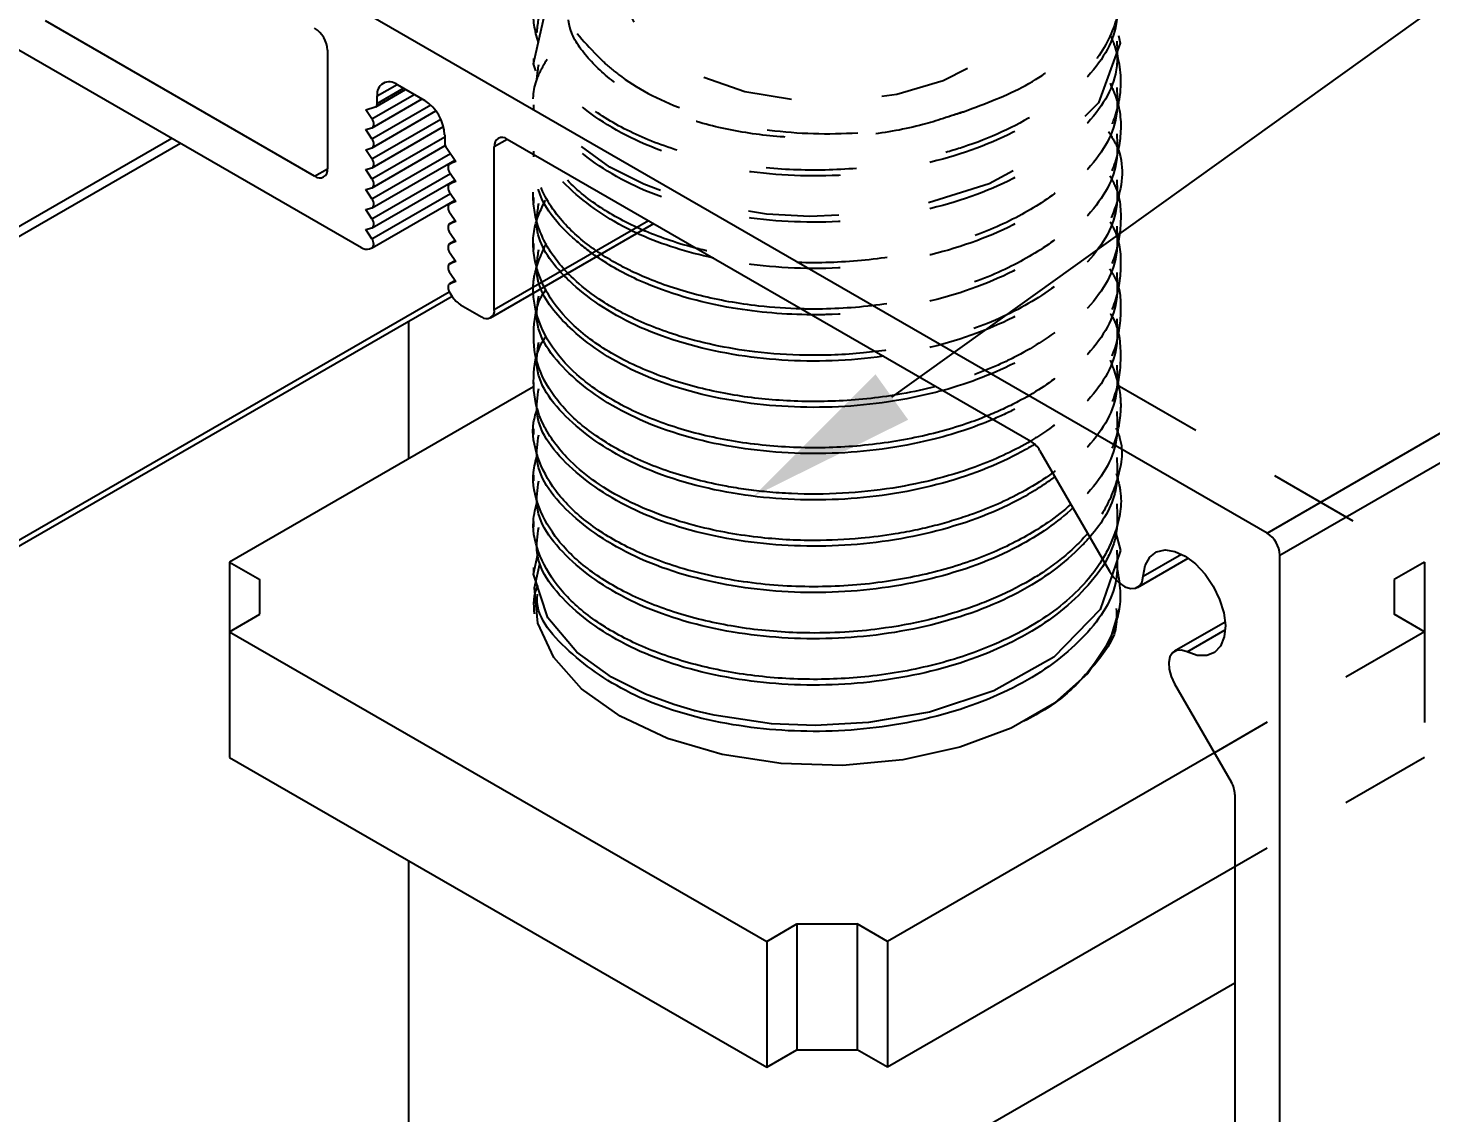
# Model space of a CAD drawing. Extents: x 0 to 7.2, y -18.1 to 0.
# Drawn here: x 1.073 to 2.619, y -15.406 to -14.21 of the extents above; entities that cross this region are included whole.
import ezdxf
from ezdxf import colors
from ezdxf.entities.mleader import LeaderData, LeaderLine
from ezdxf.math import Vec2, Vec3

# ---------------------------------------------------------------- set-up
doc = ezdxf.new("R2010")
doc.units = 0
doc.header["$LTSCALE"] = 0.5
doc.header["$MEASUREMENT"] = 0
doc.linetypes.add('HIDDEN2', pattern=[0.1875, 0.125, -0.0625])
doc.layers.add('CUST DWG', color=60, linetype='CONTINUOUS', lineweight=20)
doc.layers.add('Hardware', color=242, linetype='CONTINUOUS')
doc.layers.add('Housing', color=150, linetype='CONTINUOUS')
doc.styles.add('LSAD_Standard', font='arial.ttf')

msp = doc.modelspace()

# ---------------------------------------------------------------- linework, layer by layer
at = {"layer": 'Hardware', "transparency": 16777216}
for p, q in [((1.6301, -14.2435), (1.6301, -14.2499)), ((1.6301, -14.2944), (1.6301, -14.3009)), ((1.6301, -14.3455), (1.6301, -14.3519)), ((1.6301, -14.3966), (1.6301, -14.403)), ((1.6301, -14.5497), (1.6301, -14.5561)), ((1.6301, -14.6055), (1.2953, -14.7987)), ((1.6301, -14.6008), (1.6301, -14.6071)), ((1.6301, -14.6518), (1.6301, -14.6582)), ((1.6301, -14.7029), (1.6301, -14.7092)), ((1.6301, -14.7539), (1.6301, -14.7603)), ((1.2953, -14.7987), (1.3286, -14.8179)), ((1.2953, -14.7987), (1.2953, -14.8755)), ((1.6301, -14.8049), (1.6301, -14.8113)), ((1.3286, -14.8563), (1.3286, -14.8179)), ((1.2953, -14.8755), (1.3286, -14.8563)), ((1.2953, -14.8755), (1.8871, -15.217)), ((1.2953, -14.8755), (1.2953, -15.0143)), ((2.3804, -15.009), (2.0201, -15.217)), ((1.2953, -15.0143), (1.8871, -15.3558)), ((2.4031, -15.1348), (2.0201, -15.3558)), ((1.8871, -15.217), (1.9203, -15.1978)), ((1.9203, -15.1978), (1.9868, -15.1978)), ((1.9203, -15.1978), (1.9203, -15.3366)), ((2.0201, -15.217), (1.9868, -15.1978)), ((1.9868, -15.1978), (1.9868, -15.3366)), ((1.8871, -15.217), (1.8871, -15.3558)), ((2.0201, -15.217), (2.0201, -15.3558)), ((1.8871, -15.3558), (1.9203, -15.3366)), ((1.9203, -15.3366), (1.9868, -15.3366)), ((2.0201, -15.3558), (1.9868, -15.3366))]:
    msp.add_line(p, q, dxfattribs=at)
at = {"layer": 'Hardware', "linetype": 'HIDDEN2', "transparency": 16777216}
for p, q in [((1.6301, -14.4476), (1.6301, -14.454)), ((2.2733, -14.6033), (2.6118, -14.7987)), ((2.6118, -14.7987), (2.5786, -14.8179)), ((2.6118, -14.7987), (2.6118, -14.8755)), ((2.5786, -14.8179), (2.5786, -14.8563)), ((2.6118, -14.8755), (2.5786, -14.8563)), ((2.6118, -14.8755), (2.3804, -15.009)), ((2.6118, -14.8755), (2.6118, -15.0143)), ((2.6118, -15.0143), (2.4031, -15.1348))]:
    msp.add_line(p, q, dxfattribs=at)
at = {"layer": 'Hardware', "linetype": 'HIDDEN2', "transparency": 16777216, "flags": 128}
for points in [[(2.1144, -14.0664), (2.0694, -14.0462), (2.017, -14.0332), (1.9607, -14.028), (1.9039, -14.0311), (1.8503, -14.0423), (1.8031, -14.0608), (1.7654, -14.0854), (1.7395, -14.1148), (1.7271, -14.1469), (1.7289, -14.1798), (1.7448, -14.2114), (1.7738, -14.2397), (1.8141, -14.263), (1.8632, -14.2798), (1.918, -14.2889), (1.975, -14.29), (2.0306, -14.2828), (2.0814, -14.2678), (2.1242, -14.2461), (2.1563, -14.2189), (2.1756, -14.1879), (2.181, -14.1551), (2.172, -14.1226), (2.1494, -14.0924), (2.1144, -14.0664)], [(2.2747, -14.2182), (2.2767, -14.2267), (2.2526, -14.2924), (2.1999, -14.3447), (2.1323, -14.3816), (2.0608, -14.4041), (1.9933, -14.415), (1.9347, -14.4176), (1.887, -14.4151), (1.826, -14.4056), (1.8113, -14.4021), (1.8077, -14.4012), (1.8068, -14.4009), (1.8066, -14.4009), (1.8065, -14.4009), (1.8065, -14.4009), (1.8065, -14.4009), (1.8065, -14.4009), (1.8065, -14.4009), (1.8065, -14.4009), (1.7834, -14.394), (1.7517, -14.3821), (1.7143, -14.3632), (1.6763, -14.3353), (1.6451, -14.2973), (1.6302, -14.2493), (1.6426, -14.1942), (1.6546, -14.1753), (1.6603, -14.1689)], [(2.2716, -14.7655), (2.2769, -14.7859), (2.2676, -14.8128)]]:
    msp.add_lwpolyline(points, dxfattribs=at)
at = {"layer": 'Hardware', "transparency": 16777216, "flags": 128}
for points in [[(2.2676, -14.8128), (2.2544, -14.8511), (2.2035, -14.9035), (2.1373, -14.9409), (2.0666, -14.9642), (1.9994, -14.9758), (1.9406, -14.979), (1.8923, -14.977), (1.8291, -14.9677), (1.8132, -14.964), (1.8088, -14.9629), (1.8075, -14.9626), (1.8071, -14.9625), (1.8069, -14.9624), (1.8069, -14.9624), (1.8069, -14.9624), (1.8069, -14.9624), (1.8068, -14.9624), (1.8068, -14.9624), (1.8068, -14.9624), (1.8068, -14.9624), (1.8068, -14.9624), (1.7848, -14.9559), (1.7536, -14.9444), (1.7163, -14.9258), (1.6779, -14.8982), (1.646, -14.8603), (1.6303, -14.8121), (1.635, -14.79)], [(2.2754, -14.8503), (2.2652, -14.8853), (2.241, -14.9216), (2.2043, -14.9542), (2.1566, -14.9818), (2.1, -15.003), (2.0371, -15.0169), (1.9705, -15.023), (1.9031, -15.021), (1.838, -15.0109), (1.7779, -14.9932), (1.7255, -14.9687), (1.683, -14.9385), (1.6524, -14.9038), (1.6349, -14.8662), (1.6314, -14.8273), (1.6372, -14.8006)]]:
    msp.add_lwpolyline(points, dxfattribs=at)
at = {"layer": 'Hardware', "linetype": 'HIDDEN2', "transparency": 16777216}
for points, knots in [([(1.9017, -13.975), (1.8748, -13.9796), (1.8136, -13.9902), (1.733, -14.0263), (1.6734, -14.0781), (1.6491, -14.1376), (1.658, -14.1968), (1.6905, -14.2301), (1.7061, -14.2461)], [0, 0, 0, 0, 0.14002, 0.319141, 0.498481, 0.670573, 0.842177, 1, 1, 1, 1]), ([(2.1445, -14.0085), (2.1528, -14.0125), (2.1671, -14.0194), (2.1967, -14.0369), (2.2259, -14.0595), (2.2529, -14.0908), (2.271, -14.1237), (2.2796, -14.1634), (2.2729, -14.2089), (2.2448, -14.2573), (2.1908, -14.3043), (2.1287, -14.3339), (2.0759, -14.3498), (2.0407, -14.3577), (1.9934, -14.3649), (1.9338, -14.368), (1.8646, -14.363), (1.7994, -14.3495), (1.7415, -14.3283), (1.6934, -14.3006), (1.6573, -14.2675), (1.6351, -14.2308), (1.6273, -14.1922), (1.636, -14.154), (1.6493, -14.1269), (1.6633, -14.1145), (1.665, -14.1129)], [0, 0, 0, 0, 0.021285, 0.036991, 0.084082, 0.116878, 0.155811, 0.200874, 0.252058, 0.309353, 0.372747, 0.442229, 0.466842, 0.492139, 0.518118, 0.565622, 0.613126, 0.660631, 0.708135, 0.75564, 0.803144, 0.850648, 0.898153, 0.945657, 0.993162, 1, 1, 1, 1]), ([(2.1041, -14.3021), (2.128, -14.2932), (2.1757, -14.2754), (2.2301, -14.2326), (2.2626, -14.1799), (2.2627, -14.1201), (2.2294, -14.0627), (2.1817, -14.0269), (2.1497, -14.0112), (2.1445, -14.0086)], [0, 0, 0, 0, 0.141168, 0.2822, 0.449981, 0.617676, 0.79027, 0.965597, 1, 1, 1, 1]), ([(2.2729, -14.1732), (2.2734, -14.1854), (2.2749, -14.2193), (2.238, -14.2728), (2.168, -14.3251), (2.0705, -14.3612), (1.9594, -14.3763), (1.8459, -14.3689), (1.7434, -14.3392), (1.6686, -14.2896), (1.6297, -14.2395), (1.6345, -14.2084), (1.636, -14.1989)], [0, 0, 0, 0, 0.059709, 0.16606, 0.274787, 0.385029, 0.494693, 0.603951, 0.71956, 0.833385, 0.949298, 1, 1, 1, 1]), ([(2.1041, -14.3021), (2.0893, -14.3072), (2.0561, -14.3186), (1.9991, -14.3288), (1.9365, -14.3324), (1.8745, -14.3281), (1.8159, -14.3163), (1.764, -14.2976), (1.7207, -14.2729), (1.6891, -14.2435), (1.6715, -14.2187), (1.6692, -14.2039), (1.6686, -14.2007)], [0, 0, 0, 0, 0.0883922, 0.1992441, 0.3076367, 0.4175182, 0.5288267, 0.6389464, 0.7472263, 0.8579245, 0.9691025, 1, 1, 1, 1]), ([(2.2659, -14.2185), (2.2664, -14.2195), (2.2688, -14.2247), (2.2762, -14.2462), (2.2789, -14.2744), (2.2722, -14.3048), (2.2612, -14.3321), (2.2383, -14.3647), (2.1977, -14.3995), (2.1458, -14.4286), (2.0849, -14.4506), (2.0178, -14.4646), (1.9478, -14.4701), (1.878, -14.4667), (1.8328, -14.4587), (1.8109, -14.4531), (1.8098, -14.4528)], [0, 0, 0, 0, 0.004228, 0.0224259, 0.091752, 0.1210571, 0.1503381, 0.2088155, 0.2672936, 0.3257723, 0.3843172, 0.4428619, 0.5014064, 0.5599505, 0.6184943, 0.6213324, 0.6213324, 0.6213324, 0.6213324]), ([(2.2729, -14.2243), (2.2734, -14.2364), (2.2749, -14.2703), (2.238, -14.3238), (2.168, -14.3761), (2.0705, -14.4123), (1.9594, -14.4273), (1.8459, -14.4199), (1.7434, -14.3902), (1.6686, -14.3407), (1.6297, -14.2906), (1.6345, -14.2594), (1.636, -14.25)], [0, 0, 0, 0, 0.0597086, 0.1660599, 0.2747875, 0.3850289, 0.4946932, 0.6039513, 0.71956, 0.8333848, 0.9492983, 1, 1, 1, 1]), ([(1.7504, -14.4326), (1.7334, -14.4252), (1.7011, -14.4079), (1.6633, -14.3763), (1.6381, -14.3401), (1.6283, -14.3019), (1.6304, -14.2691), (1.6414, -14.2505), (1.6451, -14.2442)], [0.6805516, 0.6805516, 0.6805516, 0.6805516, 0.7355811, 0.7941241, 0.8525948, 0.9110658, 0.9695371, 1, 1, 1, 1]), ([(1.7061, -14.2461), (1.7118, -14.2512), (1.7353, -14.2719), (1.7922, -14.3018), (1.8829, -14.3247), (1.9817, -14.3288), (2.0567, -14.3174), (2.0945, -14.3052), (2.1041, -14.3021)], [0, 0, 0, 0, 0.069066, 0.283713, 0.49836, 0.713008, 0.927655, 1, 1, 1, 1]), ([(2.2729, -14.2753), (2.2734, -14.2875), (2.2749, -14.3213), (2.238, -14.3749), (2.168, -14.4272), (2.0705, -14.4633), (1.9594, -14.4784), (1.8774, -14.473), (1.8355, -14.465), (1.8284, -14.4635)], [0, 0, 0, 0, 0.0597086, 0.1660599, 0.2747875, 0.3850289, 0.4946932, 0.6039513, 0.6266238, 0.6266238, 0.6266238, 0.6266238]), ([(2.2654, -14.2705), (2.2682, -14.2769), (2.2771, -14.2968), (2.2787, -14.3318), (2.2676, -14.3728), (2.2422, -14.4112), (2.2044, -14.4457), (2.154, -14.4758), (2.092, -14.4998), (2.022, -14.5153), (1.9651, -14.5199), (1.9331, -14.5198), (1.9255, -14.5196)], [0, 0, 0, 0, 0.0277544, 0.0861073, 0.1444597, 0.2008173, 0.2570152, 0.3155982, 0.376565, 0.4391058, 0.5000877, 0.5194128, 0.5194128, 0.5194128, 0.5194128]), ([(1.7045, -14.4591), (1.701, -14.4568), (1.6837, -14.4448), (1.6547, -14.4181), (1.6362, -14.3851), (1.6301, -14.3571), (1.6298, -14.3379), (1.6328, -14.3167), (1.6408, -14.3027), (1.6451, -14.2951)], [0.7342297, 0.7342297, 0.7342297, 0.7342297, 0.7481971, 0.8044279, 0.8762351, 0.9037151, 0.9329356, 0.9638964, 1, 1, 1, 1]), ([(1.7442, -14.4362), (1.7163, -14.4233), (1.668, -14.3908), (1.6297, -14.3416), (1.6345, -14.3105), (1.636, -14.301)], [0.7242977, 0.7242977, 0.7242977, 0.7242977, 0.8333848, 0.9492983, 1, 1, 1, 1]), ([(2.2729, -14.3264), (2.2734, -14.3385), (2.2749, -14.3724), (2.238, -14.4259), (2.168, -14.4782), (2.0705, -14.5143), (1.9888, -14.5254), (1.9442, -14.5261), (1.9367, -14.526)], [0, 0, 0, 0, 0.0597086, 0.1660599, 0.2747875, 0.3850289, 0.4946932, 0.5168216, 0.5168216, 0.5168216, 0.5168216]), ([(2.2638, -14.324), (2.2672, -14.3295), (2.2826, -14.3543), (2.2768, -14.4017), (2.2491, -14.4573), (2.1978, -14.5028), (2.1341, -14.5364), (2.0689, -14.5568), (2.0257, -14.5644), (2.0071, -14.5667)], [0, 0, 0, 0, 0.0243408, 0.1105068, 0.1912501, 0.2665626, 0.3364366, 0.400865, 0.4485354, 0.4485354, 0.4485354, 0.4485354]), ([(1.6679, -14.4802), (1.6582, -14.4701), (1.6412, -14.4476), (1.629, -14.4114), (1.6294, -14.3762), (1.6401, -14.3549), (1.6447, -14.3456)], [0.7880201, 0.7880201, 0.7880201, 0.7880201, 0.8404038, 0.8991231, 0.9557797, 1, 1, 1, 1]), ([(1.6997, -14.4619), (1.6902, -14.4553), (1.6591, -14.4305), (1.6297, -14.3927), (1.6345, -14.3615), (1.636, -14.3521)], [0.7881685, 0.7881685, 0.7881685, 0.7881685, 0.8333848, 0.9492983, 1, 1, 1, 1]), ([(2.2651, -14.3729), (2.2671, -14.3765), (2.2766, -14.3933), (2.2787, -14.4245), (2.2717, -14.4646), (2.2502, -14.5036), (2.2136, -14.5412), (2.171, -14.5684), (2.1316, -14.5864), (2.1028, -14.5969), (2.083, -14.6027), (2.0736, -14.6051)], [0, 0, 0, 0, 0.0155668, 0.0741219, 0.1281878, 0.1838366, 0.2438831, 0.3083232, 0.3376576, 0.3669783, 0.3922899, 0.3922899, 0.3922899, 0.3922899]), ([(2.2729, -14.3774), (2.2734, -14.3896), (2.2749, -14.4234), (2.238, -14.4769), (2.168, -14.5293), (2.0872, -14.5592), (2.0337, -14.5694), (2.016, -14.5718)], [0, 0, 0, 0, 0.0597086, 0.1660599, 0.2747875, 0.3850289, 0.4383168, 0.4383168, 0.4383168, 0.4383168]), ([(1.6419, -14.4953), (1.637, -14.4855), (1.6294, -14.4629), (1.6288, -14.4291), (1.6398, -14.4067), (1.6447, -14.3967)], [0.8479599, 0.8479599, 0.8479599, 0.8479599, 0.8940601, 0.9526465, 1, 1, 1, 1]), ([(1.6636, -14.4827), (1.6479, -14.4666), (1.6303, -14.4401), (1.6345, -14.4126), (1.636, -14.4031)], [0.8525596, 0.8525596, 0.8525596, 0.8525596, 0.9492983, 1, 1, 1, 1]), ([(2.2729, -14.4284), (2.2734, -14.4406), (2.2749, -14.4745), (2.238, -14.528), (2.1711, -14.578), (2.1113, -14.6012), (2.0813, -14.6095)], [0, 0, 0, 0, 0.0597086, 0.1660599, 0.2747875, 0.3710196, 0.3710196, 0.3710196, 0.3710196]), ([(2.2653, -14.4236), (2.2667, -14.426), (2.2759, -14.4417), (2.2788, -14.4728), (2.2724, -14.5147), (2.2499, -14.555), (2.214, -14.5916), (2.1721, -14.6188), (2.142, -14.6328), (2.13, -14.6376)], [0, 0, 0, 0, 0.0105693, 0.069091, 0.1276127, 0.1861344, 0.2446562, 0.3031779, 0.3389711, 0.3389711, 0.3389711, 0.3389711]), ([(1.6299, -14.5021), (1.6296, -14.4952), (1.631, -14.4766), (1.6392, -14.4585), (1.6444, -14.4472)], [0.91544606, 0.91544606, 0.91544606, 0.91544606, 0.94691806, 1, 1, 1, 1]), ([(1.6381, -14.4974), (1.6362, -14.4925), (1.6323, -14.4782), (1.6345, -14.4636), (1.636, -14.4541)], [0.9219798, 0.9219798, 0.9219798, 0.9219798, 0.94929834, 1, 1, 1, 1]), ([(2.2729, -14.4795), (2.2734, -14.4916), (2.2749, -14.5255), (2.238, -14.579), (2.1844, -14.6191), (2.1461, -14.6373), (2.1365, -14.6414)], [0, 0, 0, 0, 0.0597086, 0.1660599, 0.2747875, 0.3089257, 0.3089257, 0.3089257, 0.3089257]), ([(2.2648, -14.4755), (2.2666, -14.4782), (2.2765, -14.4928), (2.2782, -14.5235), (2.2728, -14.5664), (2.2461, -14.6123), (2.2101, -14.645), (2.1839, -14.6617), (2.1779, -14.6653)], [0, 0, 0, 0, 0.0121459, 0.0653947, 0.1254182, 0.1922068, 0.2657502, 0.2869272, 0.2869272, 0.2869272, 0.2869272]), ([(2.2658, -14.5249), (2.2661, -14.5254), (2.2749, -14.5391), (2.2784, -14.5685), (2.2745, -14.6107), (2.2539, -14.6515), (2.227, -14.6809), (2.2076, -14.6963), (2.2021, -14.7003)], [0, 0, 0, 0, 0.00208, 0.0612349, 0.1201263, 0.1787542, 0.2371186, 0.2585485, 0.2585485, 0.2585485, 0.2585485]), ([(2.2729, -14.5305), (2.2734, -14.5427), (2.2749, -14.5765), (2.2414, -14.6252), (2.2023, -14.6565), (2.1825, -14.6688)], [0, 0, 0, 0, 0.0597086, 0.1660599, 0.2497117, 0.2497117, 0.2497117, 0.2497117]), ([(2.2657, -14.5762), (2.2703, -14.5888), (2.2774, -14.6083), (2.2773, -14.6353), (2.2712, -14.6729), (2.2512, -14.7071), (2.2263, -14.7313), (2.2222, -14.735)], [0, 0, 0, 0, 0.0562072, 0.0867791, 0.1173509, 0.2212609, 0.2407164, 0.2407164, 0.2407164, 0.2407164]), ([(2.2729, -14.5816), (2.2734, -14.5937), (2.2749, -14.6276), (2.2458, -14.6698), (2.2154, -14.6965), (2.2047, -14.7046)], [0, 0, 0, 0, 0.0597086, 0.1660599, 0.2168258, 0.2168258, 0.2168258, 0.2168258]), ([(2.2729, -14.6326), (2.2734, -14.6448), (2.2749, -14.6786), (2.2503, -14.7144), (2.2279, -14.7361), (2.2246, -14.7391)], [0, 0, 0, 0, 0.0597086, 0.1660599, 0.1835183, 0.1835183, 0.1835183, 0.1835183]), ([(2.2721, -14.6511), (2.2735, -14.6545), (2.2815, -14.6735), (2.2751, -14.7075), (2.2599, -14.7427), (2.2459, -14.7613), (2.2408, -14.7672)], [0, 0, 0, 0, 0.0155583, 0.0884522, 0.1503831, 0.180349, 0.180349, 0.180349, 0.180349]), ([(2.2729, -14.6836), (2.2734, -14.6958), (2.2747, -14.726), (2.2572, -14.755), (2.2431, -14.7712)], [0, 0, 0, 0, 0.0597086, 0.148123, 0.148123, 0.148123, 0.148123]), ([(2.2722, -14.701), (2.274, -14.7074), (2.2801, -14.7288), (2.2744, -14.7611), (2.263, -14.7858), (2.2571, -14.7955)], [0, 0, 0, 0, 0.0293799, 0.0976844, 0.1444168, 0.1444168, 0.1444168, 0.1444168]), ([(2.2729, -14.7347), (2.2734, -14.7468), (2.2744, -14.7689), (2.2652, -14.7904), (2.2596, -14.7998)], [0, 0, 0, 0, 0.0597086, 0.1084172, 0.1084172, 0.1084172, 0.1084172])]:
    msp.add_open_spline(points, degree=3, knots=knots, dxfattribs=at)
at = {"layer": 'Hardware', "transparency": 16777216}
for points, knots in [([(1.8284, -14.4635), (1.7993, -14.4573), (1.7706, -14.4482), (1.7454, -14.4367), (1.7442, -14.4362)], [0.62662377, 0.62662377, 0.62662377, 0.62662377, 0.71955998, 0.72429768, 0.72429768, 0.72429768, 0.72429768]), ([(1.8098, -14.4528), (1.79, -14.4477), (1.7699, -14.441), (1.7515, -14.4331), (1.7504, -14.4326)], [0.62133244, 0.62133244, 0.62133244, 0.62133244, 0.67703786, 0.6805516, 0.6805516, 0.6805516, 0.6805516]), ([(1.9367, -14.526), (1.9073, -14.5259), (1.8392, -14.5201), (1.7571, -14.4963), (1.7141, -14.4718), (1.6997, -14.4619)], [0.5168216, 0.5168216, 0.5168216, 0.5168216, 0.6039513, 0.71956, 0.7881685, 0.7881685, 0.7881685, 0.7881685]), ([(1.9255, -14.5196), (1.9097, -14.5192), (1.8713, -14.5166), (1.8238, -14.5081), (1.7842, -14.4968), (1.7592, -14.4876), (1.7401, -14.4791), (1.7223, -14.4701), (1.7113, -14.4635), (1.7045, -14.4591)], [0.5194128, 0.5194128, 0.5194128, 0.5194128, 0.5593691, 0.6169494, 0.6451394, 0.6729022, 0.693151, 0.7075897, 0.7342297, 0.7342297, 0.7342297, 0.7342297]), ([(2.016, -14.5718), (1.9973, -14.5744), (1.9413, -14.5793), (1.8459, -14.5731), (1.7434, -14.5433), (1.6896, -14.5077), (1.6668, -14.4859), (1.6636, -14.4827)], [0.4383168, 0.4383168, 0.4383168, 0.4383168, 0.4946932, 0.6039513, 0.71956, 0.8333848, 0.8525596, 0.8525596, 0.8525596, 0.8525596]), ([(2.0071, -14.5667), (2.0027, -14.5672), (1.9772, -14.57), (1.9323, -14.5718), (1.8612, -14.567), (1.7925, -14.5523), (1.7443, -14.5327), (1.7157, -14.5174), (1.6942, -14.5037), (1.6778, -14.4901), (1.6691, -14.4814), (1.6679, -14.4802)], [0.4485354, 0.4485354, 0.4485354, 0.4485354, 0.4598414, 0.5133598, 0.5614146, 0.6409028, 0.6986175, 0.7130126, 0.7424986, 0.7816857, 0.7880201, 0.7880201, 0.7880201, 0.7880201]), ([(2.1779, -14.6653), (2.1609, -14.6753), (2.1145, -14.6974), (2.0249, -14.7209), (1.9421, -14.7254), (1.8886, -14.7217), (1.8645, -14.7188), (1.8276, -14.7129), (1.7785, -14.7003), (1.7236, -14.6767), (1.6794, -14.6468), (1.648, -14.6123), (1.6304, -14.5747), (1.6296, -14.5362), (1.6348, -14.5098), (1.644, -14.4979), (1.6441, -14.4978)], [0.2869272, 0.2869272, 0.2869272, 0.2869272, 0.3460368, 0.4330539, 0.526788, 0.550083, 0.569646, 0.5892091, 0.6477968, 0.7063846, 0.7649725, 0.8235603, 0.8821482, 0.9407361, 0.999324, 1, 1, 1, 1]), ([(2.0813, -14.6095), (2.0769, -14.6107), (2.038, -14.6208), (1.9594, -14.6315), (1.8459, -14.6241), (1.7434, -14.5944), (1.6745, -14.5487), (1.6446, -14.5134), (1.6381, -14.4974)], [0.3710196, 0.3710196, 0.3710196, 0.3710196, 0.3850289, 0.4946932, 0.6039513, 0.71956, 0.8333848, 0.9219798, 0.9219798, 0.9219798, 0.9219798]), ([(2.0736, -14.6051), (2.0614, -14.6083), (2.0266, -14.6158), (1.9683, -14.6223), (1.9018, -14.6217), (1.8374, -14.6135), (1.7748, -14.5971), (1.7178, -14.5717), (1.6733, -14.5395), (1.6513, -14.5128), (1.6432, -14.4979), (1.6419, -14.4953)], [0.3922899, 0.3922899, 0.3922899, 0.3922899, 0.4255345, 0.4840914, 0.539631, 0.592383, 0.6508027, 0.7148835, 0.776888, 0.835474, 0.8479599, 0.8479599, 0.8479599, 0.8479599]), ([(2.13, -14.6376), (2.1225, -14.6407), (2.0946, -14.6511), (2.0427, -14.6646), (1.9734, -14.6732), (1.9032, -14.673), (1.8353, -14.6642), (1.7729, -14.6473), (1.719, -14.623), (1.6759, -14.5927), (1.6457, -14.5578), (1.6329, -14.5269), (1.6302, -14.508), (1.6299, -14.5021)], [0.3389711, 0.3389711, 0.3389711, 0.3389711, 0.3616997, 0.4202215, 0.4787432, 0.537265, 0.5957869, 0.6543087, 0.7128305, 0.7713524, 0.8298743, 0.8883962, 0.9154461, 0.9154461, 0.9154461, 0.9154461]), ([(2.1365, -14.6414), (2.1153, -14.6505), (2.059, -14.669), (1.9594, -14.6825), (1.8459, -14.6751), (1.7434, -14.6454), (1.6686, -14.5959), (1.6297, -14.5458), (1.6345, -14.5146), (1.636, -14.5052)], [0.3089257, 0.3089257, 0.3089257, 0.3089257, 0.3850289, 0.4946932, 0.6039513, 0.71956, 0.8333848, 0.9492983, 1, 1, 1, 1]), ([(2.2021, -14.7003), (2.1928, -14.7071), (2.1667, -14.7239), (2.1299, -14.7406), (2.0961, -14.752), (2.0752, -14.758), (2.0527, -14.7634), (2.0248, -14.7687), (1.987, -14.7735), (1.9359, -14.7759), (1.8726, -14.7723), (1.8007, -14.7588), (1.7272, -14.7314), (1.6798, -14.6984), (1.6542, -14.6694), (1.6416, -14.6497), (1.6309, -14.6232), (1.6291, -14.5902), (1.6341, -14.5631), (1.6437, -14.5503), (1.6444, -14.5493)], [0.2585485, 0.2585485, 0.2585485, 0.2585485, 0.2952195, 0.3530567, 0.3723096, 0.391533, 0.410727, 0.432281, 0.4643981, 0.5070662, 0.560269, 0.6239864, 0.6981941, 0.7828639, 0.813537, 0.8453833, 0.8784026, 0.9367866, 0.9951706, 1, 1, 1, 1]), ([(2.1825, -14.6688), (2.1765, -14.6724), (2.1432, -14.6916), (2.0705, -14.7185), (1.9594, -14.7336), (1.8459, -14.7262), (1.7434, -14.6964), (1.6686, -14.6469), (1.6297, -14.5968), (1.6345, -14.5657), (1.636, -14.5562)], [0.2497117, 0.2497117, 0.2497117, 0.2497117, 0.2747875, 0.3850289, 0.4946932, 0.6039513, 0.71956, 0.8333848, 0.9492983, 1, 1, 1, 1]), ([(2.2047, -14.7046), (2.1923, -14.7139), (2.153, -14.739), (2.0705, -14.7695), (1.9594, -14.7846), (1.8459, -14.7772), (1.7434, -14.7475), (1.6686, -14.6979), (1.6297, -14.6479), (1.6345, -14.6167), (1.636, -14.6073)], [0.2168258, 0.2168258, 0.2168258, 0.2168258, 0.2747875, 0.3850289, 0.4946932, 0.6039513, 0.71956, 0.8333848, 0.9492983, 1, 1, 1, 1]), ([(2.2222, -14.735), (2.2145, -14.7421), (2.1924, -14.7595), (2.1485, -14.7845), (2.0882, -14.807), (2.0186, -14.8219), (1.9428, -14.8277), (1.8645, -14.8228), (1.8035, -14.8096), (1.7608, -14.7947), (1.7245, -14.7785), (1.6861, -14.7544), (1.6522, -14.7206), (1.6332, -14.6835), (1.6272, -14.6521), (1.6329, -14.6342), (1.6346, -14.6289)], [0.2407164, 0.2407164, 0.2407164, 0.2407164, 0.2772688, 0.33583, 0.3969434, 0.4606077, 0.5268216, 0.5955838, 0.6668929, 0.6991798, 0.7297981, 0.7909455, 0.8520927, 0.9132397, 0.9743865, 1, 1, 1, 1]), ([(2.2246, -14.7391), (2.2075, -14.7548), (2.1629, -14.7864), (2.0705, -14.8206), (1.9594, -14.8357), (1.8459, -14.8283), (1.7434, -14.7985), (1.6686, -14.749), (1.6297, -14.6989), (1.6345, -14.6678), (1.636, -14.6583)], [0.1835183, 0.1835183, 0.1835183, 0.1835183, 0.2747875, 0.3850289, 0.4946932, 0.6039513, 0.71956, 0.8333848, 0.9492983, 1, 1, 1, 1]), ([(2.2408, -14.7672), (2.2372, -14.7713), (2.2284, -14.7808), (2.2135, -14.794), (2.1976, -14.806), (2.1745, -14.821), (2.1486, -14.8344), (2.1182, -14.8467), (2.0935, -14.855), (2.058, -14.8647), (2.0174, -14.8722), (1.9713, -14.8766), (1.9205, -14.8776), (1.8598, -14.8726), (1.7951, -14.8586), (1.7377, -14.8369), (1.6904, -14.8087), (1.6551, -14.7754), (1.6345, -14.7385), (1.6272, -14.706), (1.6327, -14.6868), (1.6346, -14.6802)], [0.180349, 0.180349, 0.180349, 0.180349, 0.2013293, 0.2291946, 0.2521597, 0.270223, 0.3211771, 0.343763, 0.3691394, 0.3973056, 0.4488274, 0.4833354, 0.523654, 0.5870097, 0.6503662, 0.7137233, 0.7770812, 0.8405113, 0.9039412, 0.9673707, 1, 1, 1, 1]), ([(2.2431, -14.7712), (2.2402, -14.7745), (2.219, -14.7974), (2.168, -14.8355), (2.0705, -14.8716), (1.9594, -14.8867), (1.8459, -14.8793), (1.7434, -14.8496), (1.6686, -14.8), (1.6297, -14.7499), (1.6345, -14.7188), (1.636, -14.7093)], [0.148123, 0.148123, 0.148123, 0.148123, 0.1660599, 0.2747875, 0.3850289, 0.4946932, 0.6039513, 0.71956, 0.8333848, 0.9492983, 1, 1, 1, 1]), ([(2.2571, -14.7955), (2.2534, -14.8018), (2.237, -14.8254), (2.1929, -14.8644), (2.1306, -14.8946), (2.0772, -14.9109), (2.0416, -14.919), (1.994, -14.9263), (1.9342, -14.9295), (1.865, -14.9244), (1.7998, -14.911), (1.7418, -14.8899), (1.6936, -14.8622), (1.6574, -14.8291), (1.6355, -14.7925), (1.6273, -14.7589), (1.6326, -14.7384), (1.6346, -14.7307)], [0.1444168, 0.1444168, 0.1444168, 0.1444168, 0.1744271, 0.2595919, 0.353161, 0.386356, 0.4204943, 0.4555758, 0.5188259, 0.582076, 0.6453261, 0.7085762, 0.7718264, 0.8350765, 0.8983267, 0.9615768, 1, 1, 1, 1]), ([(2.2596, -14.7998), (2.2529, -14.8109), (2.2276, -14.842), (2.168, -14.8865), (2.0705, -14.9227), (1.9594, -14.9377), (1.8459, -14.9304), (1.7434, -14.9006), (1.6686, -14.8511), (1.6297, -14.801), (1.6345, -14.7698), (1.636, -14.7604)], [0.1084172, 0.1084172, 0.1084172, 0.1084172, 0.1660599, 0.2747875, 0.3850289, 0.4946932, 0.6039513, 0.71956, 0.8333848, 0.9492983, 1, 1, 1, 1]), ([(2.2721, -14.8183), (2.2719, -14.8195), (2.2677, -14.8422), (2.238, -14.8853), (2.168, -14.9376), (2.0705, -14.9737), (1.9594, -14.9888), (1.846, -14.9814), (1.743, -14.9517), (1.67, -14.902), (1.6323, -14.8595), (1.6344, -14.8361), (1.6345, -14.8343)], [0.0557583, 0.0557583, 0.0557583, 0.0557583, 0.0622607, 0.1731578, 0.2865326, 0.4014861, 0.5158378, 0.6297659, 0.750316, 0.869006, 0.989874, 1, 1, 1, 1]), ([(2.2757, -14.8217), (2.2766, -14.8295), (2.2773, -14.8443), (2.2722, -14.866), (2.2614, -14.8933), (2.2382, -14.9257), (2.2057, -14.9556), (2.1792, -14.9696), (2.1703, -14.9743)], [0.1108026, 0.1108026, 0.1108026, 0.1108026, 0.2326464, 0.3427326, 0.4523852, 0.6713733, 0.8903638, 1, 1, 1, 1]), ([(1.6312, -14.8559), (1.6305, -14.8454), (1.6298, -14.8348), (1.6351, -14.8248), (1.6351, -14.8247)], [0, 0, 0, 0, 0.987791, 1, 1, 1, 1]), ([(2.2723, -14.85), (2.2727, -14.8578), (2.2739, -14.8804), (2.257, -14.9012), (2.2459, -14.9148)], [0, 0, 0, 0, 0.342356, 1, 1, 1, 1])]:
    msp.add_open_spline(points, degree=3, knots=knots, dxfattribs=at)
at = {"layer": 'Hardware', "linetype": 'HIDDEN2', "transparency": 16777216}
for points in [[(2.2729, -14.7857), (2.2733, -14.7966), (2.2738, -14.8075), (2.2721, -14.8183)], [(2.2723, -14.8005), (2.2735, -14.8076), (2.2748, -14.8147), (2.2757, -14.8217)]]:
    msp.add_open_spline(points, degree=3, dxfattribs=at)
at = {"layer": 'Housing', "transparency": 16777216}
for p, q in [((2.4384, -14.7667), (3.8526, -13.9503)), ((2.4526, -14.7912), (3.8668, -13.9748)), ((2.4384, -14.7667), (1.3541, -14.1407)), ((1.389, -14.3732), (1.0925, -14.202)), ((1.0411, -14.2213), (1.4405, -14.4519)), ((1.4032, -14.2344), (1.4032, -14.365)), ((1.4563, -14.2967), (1.4893, -14.2776)), ((1.4579, -14.2848), (1.4799, -14.2722)), ((1.4579, -14.293), (1.4869, -14.2763)), ((1.4798, -14.2722), (1.5104, -14.2898)), ((1.4456, -14.2999), (1.4557, -14.2969)), ((1.4522, -14.31), (1.4987, -14.2831)), ((1.4522, -14.332), (1.5169, -14.2947)), ((1.4525, -14.3198), (1.5074, -14.2881)), ((1.4579, -14.293), (1.4579, -14.2848)), ((1.4522, -14.31), (1.4456, -14.2999)), ((1.4522, -14.3541), (1.528, -14.3103)), ((1.4525, -14.3419), (1.5227, -14.3013)), ((1.4456, -14.3219), (1.4519, -14.3201)), ((1.4522, -14.332), (1.4456, -14.3219)), ((1.4525, -14.3639), (1.531, -14.3186)), ((1.5323, -14.3278), (1.5323, -14.3359)), ((0.5055, -14.7503), (1.2315, -14.3312)), ((0.5091, -14.7594), (1.2411, -14.3368)), ((1.4456, -14.344), (1.4519, -14.3421)), ((1.4522, -14.3541), (1.4456, -14.344)), ((1.4522, -14.3761), (1.5323, -14.3299)), ((1.4525, -14.386), (1.533, -14.3395)), ((1.5345, -14.3425), (1.5446, -14.357)), ((1.587, -14.3405), (1.6012, -14.3323)), ((1.587, -14.5201), (1.587, -14.3405)), ((1.6012, -14.3323), (2.1781, -14.6654)), ((1.4522, -14.3982), (1.5386, -14.3483)), ((1.4525, -14.408), (1.5435, -14.3555)), ((1.544, -14.3561), (1.5377, -14.3598)), ((1.5381, -14.3596), (1.544, -14.3562)), ((1.5446, -14.357), (1.5381, -14.3596)), ((1.389, -14.3732), (1.4032, -14.365)), ((1.4456, -14.366), (1.4519, -14.3642)), ((1.4522, -14.3761), (1.4456, -14.366)), ((1.4522, -14.4202), (1.5386, -14.3703)), ((1.5383, -14.3699), (1.5446, -14.3791)), ((1.4456, -14.3881), (1.4519, -14.3862)), ((1.4522, -14.3982), (1.4456, -14.3881)), ((1.4525, -14.4301), (1.5435, -14.3775)), ((1.544, -14.3782), (1.5377, -14.3818)), ((1.5381, -14.3816), (1.544, -14.3782)), ((1.5446, -14.3791), (1.5381, -14.3816)), ((1.4522, -14.4423), (1.5386, -14.3924)), ((1.4525, -14.4521), (1.5435, -14.3996)), ((1.544, -14.4002), (1.5377, -14.4039)), ((1.5381, -14.4037), (1.544, -14.4002)), ((1.5446, -14.4011), (1.5381, -14.4037)), ((1.5383, -14.392), (1.5446, -14.4011)), ((1.4456, -14.4101), (1.4519, -14.4083)), ((1.4522, -14.4202), (1.4456, -14.4101)), ((1.5383, -14.414), (1.5446, -14.4232)), ((1.4456, -14.4322), (1.4519, -14.4303)), ((1.4522, -14.4423), (1.4456, -14.4322)), ((1.544, -14.4223), (1.5377, -14.4259)), ((1.5381, -14.4257), (1.544, -14.4223)), ((1.5446, -14.4232), (1.5381, -14.4257)), ((1.5383, -14.4361), (1.5446, -14.4452)), ((1.5829, -14.5293), (1.7626, -14.4255)), ((1.587, -14.5201), (1.7568, -14.4222)), ((1.4496, -14.4533), (1.4522, -14.4523)), ((1.544, -14.4443), (1.5377, -14.4479)), ((1.5381, -14.4478), (1.544, -14.4443)), ((1.5446, -14.4452), (1.5381, -14.4478)), ((1.544, -14.4664), (1.5377, -14.47)), ((1.5381, -14.4698), (1.544, -14.4664)), ((1.5446, -14.4673), (1.5381, -14.4698)), ((1.5383, -14.4581), (1.5446, -14.4673)), ((1.5383, -14.4802), (1.5446, -14.4893)), ((1.544, -14.4884), (1.5377, -14.492)), ((1.5381, -14.4919), (1.544, -14.4884)), ((1.5446, -14.4893), (1.5381, -14.4919)), ((0.5049, -15.1034), (1.5405, -14.5056)), ((0.5091, -15.0943), (1.5374, -14.5006)), ((1.5381, -14.5019), (1.5407, -14.5059)), ((1.5498, -14.515), (1.5729, -14.5283)), ((1.4927, -14.6848), (1.4927, -14.5332)), ((2.1881, -14.6759), (2.2647, -14.8087)), ((2.3021, -14.8141), (2.344, -14.7899)), ((2.4526, -18.0247), (2.4526, -14.7912)), ((2.2957, -14.8266), (2.3515, -14.7943)), ((2.3923, -14.8649), (2.3365, -14.8971)), ((2.3504, -14.8978), (2.3924, -14.8736)), ((2.3365, -14.9329), (2.3989, -15.0411)), ((2.4031, -15.0551), (2.4031, -15.692)), ((1.4927, -15.5929), (1.4927, -15.1282)), ((2.4031, -15.2629), (2.0562, -15.4632))]:
    msp.add_line(p, q, dxfattribs=at)
at = {"layer": 'Housing', "transparency": 16777216, "flags": 128}
for points in [[(1.4519, -14.3201), (1.4528, -14.3196), (1.4535, -14.3188), (1.454, -14.3177), (1.4542, -14.3163), (1.4541, -14.3148), (1.4537, -14.3132), (1.453, -14.3116), (1.4522, -14.31)], [(1.4519, -14.3421), (1.4528, -14.3416), (1.4535, -14.3408), (1.454, -14.3397), (1.4542, -14.3384), (1.4541, -14.3369), (1.4537, -14.3352), (1.453, -14.3336), (1.4522, -14.332)], [(1.4519, -14.3642), (1.4528, -14.3637), (1.4535, -14.3629), (1.454, -14.3618), (1.4542, -14.3604), (1.4541, -14.3589), (1.4537, -14.3573), (1.453, -14.3556), (1.4522, -14.3541)], [(1.5381, -14.3596), (1.5372, -14.3601), (1.5365, -14.361), (1.5362, -14.3622), (1.536, -14.3636), (1.5362, -14.3651), (1.5367, -14.3668), (1.5374, -14.3684), (1.5383, -14.3699)], [(1.4519, -14.3862), (1.4528, -14.3857), (1.4535, -14.3849), (1.454, -14.3838), (1.4542, -14.3825), (1.4541, -14.3809), (1.4537, -14.3793), (1.453, -14.3777), (1.4522, -14.3761)], [(1.5381, -14.3816), (1.5372, -14.3822), (1.5365, -14.3831), (1.5362, -14.3842), (1.536, -14.3856), (1.5362, -14.3872), (1.5367, -14.3888), (1.5374, -14.3904), (1.5383, -14.392)], [(1.4519, -14.4083), (1.4528, -14.4078), (1.4535, -14.407), (1.454, -14.4059), (1.4542, -14.4045), (1.4541, -14.403), (1.4537, -14.4014), (1.453, -14.3997), (1.4522, -14.3982)], [(1.5381, -14.4037), (1.5372, -14.4042), (1.5365, -14.4051), (1.5362, -14.4063), (1.536, -14.4077), (1.5362, -14.4092), (1.5367, -14.4109), (1.5374, -14.4125), (1.5383, -14.414)], [(1.4519, -14.4303), (1.4528, -14.4298), (1.4535, -14.429), (1.454, -14.4279), (1.4542, -14.4266), (1.4541, -14.425), (1.4537, -14.4234), (1.453, -14.4218), (1.4522, -14.4202)], [(1.5381, -14.4257), (1.5372, -14.4263), (1.5365, -14.4272), (1.5362, -14.4283), (1.536, -14.4297), (1.5362, -14.4313), (1.5367, -14.4329), (1.5374, -14.4345), (1.5383, -14.4361)], [(1.4522, -14.4523), (1.453, -14.4517), (1.4536, -14.4509), (1.454, -14.4498), (1.4542, -14.4484), (1.454, -14.4469), (1.4536, -14.4454), (1.453, -14.4438), (1.4522, -14.4423)], [(1.5381, -14.4478), (1.5372, -14.4483), (1.5365, -14.4492), (1.5362, -14.4504), (1.536, -14.4518), (1.5362, -14.4533), (1.5367, -14.455), (1.5374, -14.4566), (1.5383, -14.4581)], [(1.5381, -14.4698), (1.5372, -14.4704), (1.5365, -14.4713), (1.5362, -14.4724), (1.536, -14.4738), (1.5362, -14.4754), (1.5367, -14.477), (1.5374, -14.4786), (1.5383, -14.4802)], [(1.5381, -14.4919), (1.5372, -14.4924), (1.5366, -14.4932), (1.5362, -14.4944), (1.536, -14.4957), (1.5362, -14.4972), (1.5366, -14.4988), (1.5372, -14.5004), (1.5381, -14.5019)], [(2.3021, -14.8141), (2.3043, -14.8024), (2.3093, -14.7934), (2.3168, -14.7876), (2.3261, -14.7854), (2.3369, -14.787), (2.3483, -14.7922), (2.3596, -14.8008), (2.3702, -14.812), (2.3792, -14.8254), (2.3862, -14.8399), (2.3907, -14.8547), (2.3925, -14.8687), (2.3913, -14.8812), (2.3873, -14.8913), (2.3807, -14.8984), (2.372, -14.9019), (2.3616, -14.9017), (2.3504, -14.8978)], [(2.2647, -14.8087), (2.2697, -14.8159), (2.2756, -14.8218), (2.2818, -14.8259), (2.2879, -14.8278), (2.2934, -14.8275), (2.2978, -14.825), (2.3008, -14.8204), (2.3021, -14.8141)], [(2.3504, -14.8978), (2.3443, -14.8958), (2.3388, -14.8961), (2.3344, -14.8987), (2.3314, -14.9033), (2.3301, -14.9095), (2.3305, -14.917), (2.3327, -14.925), (2.3365, -14.9329)]]:
    msp.add_lwpolyline(points, dxfattribs=at)
at = {"layer": 'Housing', "transparency": 16777216}
for centre, radius, start, end in [((1.3725, -14.2358), 0.0307, 2.6055, 57.3945), ((1.4713, -14.2827), 0.0135, 50.7966, 189.214), ((1.4543, -14.2935), 0.00371, 292.5514, 7.6417), ((1.4847, -14.3299), 0.0476, 2.6055, 57.3945), ((1.5443, -14.3354), 0.012, 182.3555, 215.7764), ((1.5957, -14.3391), 0.00873, 50.7967, 189.214), ((1.3946, -14.3664), 0.00873, 230.7967, 9.214), ((1.4465, -14.443), 0.0107, 235.5963, 286.5599), ((1.5645, -14.4911), 0.028, 211.8168, 238.3212), ((1.5784, -14.5215), 0.00873, 230.7967, 9.214), ((2.1628, -14.6899), 0.0289, 28.8556, 58.0453), ((2.4219, -14.7926), 0.0307, 2.6048, 57.395), ((2.3742, -15.0561), 0.0289, 1.9565, 31.1437)]:
    msp.add_arc(centre, radius, start, end, dxfattribs=at)

# ---------------------------------------------------------------- leaders
at = {"layer": 'CUST DWG', "ltscale": 0.5, "transparency": 16777216}
ml = msp.add_multileader_mtext('Standard', dxfattribs=at)
ml.set_content('\\A1;3/8" IP x 1"\\PNIPPLE LOCK', color=256, style='LSAD_Standard')
ml.set_leader_properties()
ml.build(insert=Vec2(0, 0))
ml.multileader.update_dxf_attribs({"dogleg_length": 0.36, "arrow_head_size": 0.1875})
ctx = ml.context
ctx.base_point, ctx.char_height, ctx.arrow_head_size, ctx.landing_gap_size, ctx.plane_origin = Vec3(4.0051, -13.8504), 0.1875, 0.1875, 0.09, Vec3(1.6639, -14.3852)
notes = []
notes.append((ctx, [(0, (1, 1, 0), (3.0929, -13.8504), (1, 0), 0.9121, [(0, [(1.8727, -14.7261)], 0, [])])]))
ctx.mtext.insert, ctx.mtext.width, ctx.mtext.defined_height, ctx.mtext.flow_direction = Vec3(4.0951, -13.7551), 3.15153, 0.8541, 5
for ctx, leaders in notes:
    for number, flags, end, landing, length, lines in leaders:
        leader = LeaderData()
        leader.index, (leader.has_last_leader_line, leader.has_dogleg_vector, leader.attachment_direction) = number, flags
        leader.last_leader_point, leader.dogleg_vector, leader.dogleg_length = Vec3(end), Vec3(landing), length
        for number, points, colour, breaks in lines:
            line = LeaderLine()
            line.index, line.vertices, line.color, line.breaks = number, Vec3.list(points), colors.encode_raw_color(colour), breaks
            leader.lines.append(line)
        ctx.leaders.append(leader)

doc.saveas('drawing.dxf')
